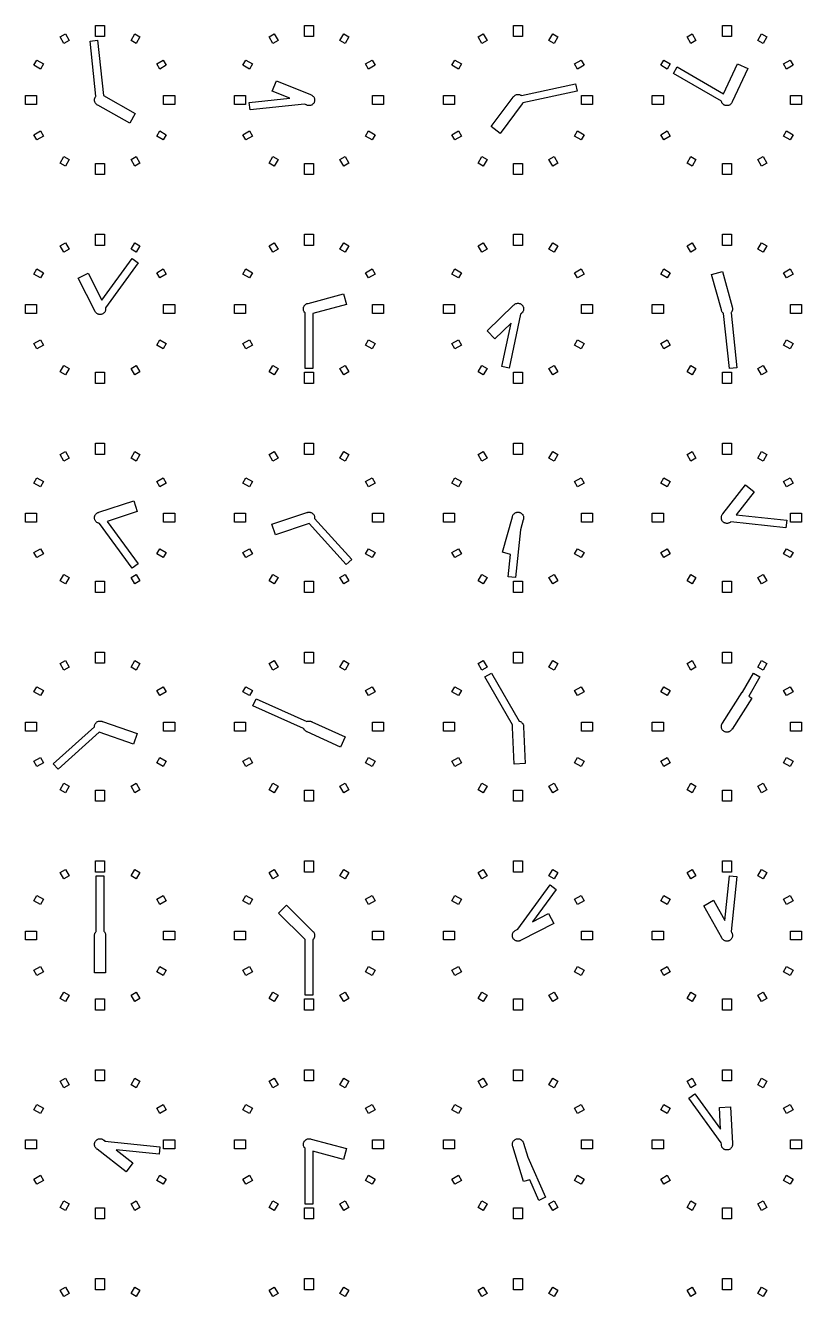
# Model space of a CAD drawing. Header units: millimetres. Extents: x -8 to 856, y -8 to 688.
# Drawn here: x 428 to 532, y 165.6 to 336 of the extents above; entities that cross this region are included whole.
import ezdxf

# ---------------------------------------------------------------- set-up
doc = ezdxf.new("R2010")
doc.units = ezdxf.units.MM

msp = doc.modelspace()

# ---------------------------------------------------------------- linework, layer by layer
for points in [[(438.6, 334.5), (437.4, 334.5), (437.4, 336), (438.6, 336), (438.6, 334.5)], [(466.6, 334.5), (465.4, 334.5), (465.4, 336), (466.6, 336), (466.6, 334.5)], [(494.6, 334.5), (493.4, 334.5), (493.4, 336), (494.6, 336), (494.6, 334.5)], [(522.6, 334.5), (521.4, 334.5), (521.4, 336), (522.6, 336), (522.6, 334.5)], [(433.85, 333.99), (433.15, 333.59), (432.65, 334.46), (433.35, 334.86), (433.85, 333.99)], [(437.64, 325.33), (437.58, 325.37), (437.52, 325.42), (437.47, 325.47), (437.42, 325.52), (437.37, 325.58), (437.33, 325.64), (437.3, 325.71), (437.28, 325.78), (437.26, 325.85), (437.25, 325.93), (437.25, 326), (437.25, 326.07), (437.26, 326.15), (437.28, 326.22), (437.3, 326.29), (437.33, 326.36), (437.37, 326.42), (437.42, 326.48), (437.44, 326.51), (436.67, 333.9), (437.66, 334.01), (438.44, 326.61), (438.44, 326.61), (442.72, 324.19), (441.98, 322.89), (437.7, 325.31), (437.64, 325.33)], [(442.85, 333.59), (442.15, 333.99), (442.65, 334.86), (443.35, 334.46), (442.85, 333.59)], [(461.85, 333.99), (461.15, 333.59), (460.65, 334.46), (461.35, 334.86), (461.85, 333.99)], [(470.85, 333.59), (470.15, 333.99), (470.65, 334.86), (471.35, 334.46), (470.85, 333.59)], [(489.85, 333.99), (489.15, 333.59), (488.65, 334.46), (489.35, 334.86), (489.85, 333.99)], [(498.85, 333.59), (498.15, 333.99), (498.65, 334.86), (499.35, 334.46), (498.85, 333.59)], [(517.85, 333.99), (517.15, 333.59), (516.65, 334.46), (517.35, 334.86), (517.85, 333.99)], [(526.85, 333.59), (526.15, 333.99), (526.65, 334.86), (527.35, 334.46), (526.85, 333.59)], [(430.41, 330.85), (430.01, 330.15), (429.14, 330.65), (429.54, 331.35), (430.41, 330.85)], [(445.99, 330.15), (445.59, 330.85), (446.46, 331.35), (446.86, 330.65), (445.99, 330.15)], [(458.41, 330.85), (458.01, 330.15), (457.14, 330.65), (457.54, 331.35), (458.41, 330.85)], [(473.99, 330.15), (473.59, 330.85), (474.46, 331.35), (474.86, 330.65), (473.99, 330.15)], [(486.41, 330.85), (486.01, 330.15), (485.14, 330.65), (485.54, 331.35), (486.41, 330.85)], [(501.99, 330.15), (501.59, 330.85), (502.46, 331.35), (502.86, 330.65), (501.99, 330.15)], [(514.41, 330.85), (514.01, 330.15), (513.14, 330.65), (513.54, 331.35), (514.41, 330.85)], [(522.7, 325.71), (522.67, 325.64), (522.63, 325.58), (522.58, 325.52), (522.53, 325.47), (522.48, 325.42), (522.42, 325.37), (522.36, 325.33), (522.29, 325.3), (522.22, 325.28), (522.15, 325.26), (522.07, 325.25), (522, 325.25), (521.93, 325.25), (521.85, 325.26), (521.78, 325.28), (521.71, 325.3), (521.64, 325.33), (521.58, 325.37), (521.52, 325.42), (521.47, 325.47), (521.42, 325.52), (521.37, 325.58), (521.33, 325.64), (521.3, 325.71), (521.28, 325.78), (521.26, 325.85), (514.82, 329.57), (515.32, 330.43), (521.56, 326.83), (523.43, 330.85), (524.79, 330.21), (522.71, 325.75), (522.7, 325.71)], [(529.99, 330.15), (529.59, 330.85), (530.46, 331.35), (530.86, 330.65), (529.99, 330.15)], [(463.42, 326.23), (461.08, 327.18), (461.65, 328.57), (466.21, 326.73), (466.22, 326.72), (466.29, 326.7), (466.36, 326.67), (466.42, 326.63), (466.48, 326.58), (466.53, 326.53), (466.58, 326.48), (466.63, 326.42), (466.67, 326.36), (466.7, 326.29), (466.72, 326.22), (466.74, 326.15), (466.75, 326.07), (466.75, 326), (466.75, 325.93), (466.74, 325.85), (466.72, 325.78), (466.7, 325.71), (466.67, 325.64), (466.63, 325.58), (466.58, 325.52), (466.53, 325.47), (466.48, 325.42), (466.42, 325.37), (466.36, 325.33), (466.29, 325.3), (466.22, 325.28), (466.15, 325.26), (466.07, 325.25), (466, 325.25), (465.93, 325.25), (465.85, 325.26), (465.78, 325.28), (465.71, 325.3), (465.64, 325.33), (465.64, 325.34), (465.4, 325.43), (458.1, 324.67), (457.99, 325.66), (463.42, 326.23)], [(493.35, 326.38), (493.37, 326.42), (493.42, 326.48), (493.47, 326.53), (493.52, 326.58), (493.58, 326.63), (493.64, 326.67), (493.71, 326.7), (493.78, 326.72), (493.85, 326.74), (493.93, 326.75), (494, 326.75), (494.07, 326.75), (494.15, 326.74), (494.22, 326.72), (494.29, 326.7), (494.36, 326.67), (494.42, 326.63), (494.45, 326.61), (501.72, 328.15), (501.93, 327.17), (494.66, 325.63), (494.63, 325.58), (494.58, 325.52), (494.56, 325.49), (491.63, 321.53), (490.42, 322.43), (493.35, 326.38)], [(429.5, 326.6), (429.5, 325.4), (428, 325.4), (428, 326.6), (429.5, 326.6)], [(446.5, 325.4), (446.5, 326.6), (448, 326.6), (448, 325.4), (446.5, 325.4)], [(457.5, 326.6), (457.5, 325.4), (456, 325.4), (456, 326.6), (457.5, 326.6)], [(474.5, 325.4), (474.5, 326.6), (476, 326.6), (476, 325.4), (474.5, 325.4)], [(485.5, 326.6), (485.5, 325.4), (484, 325.4), (484, 326.6), (485.5, 326.6)], [(502.5, 325.4), (502.5, 326.6), (504, 326.6), (504, 325.4), (502.5, 325.4)], [(513.5, 326.6), (513.5, 325.4), (512, 325.4), (512, 326.6), (513.5, 326.6)], [(530.5, 325.4), (530.5, 326.6), (532, 326.6), (532, 325.4), (530.5, 325.4)], [(430.01, 321.85), (430.41, 321.15), (429.54, 320.65), (429.14, 321.35), (430.01, 321.85)], [(445.59, 321.15), (445.99, 321.85), (446.86, 321.35), (446.46, 320.65), (445.59, 321.15)], [(458.01, 321.85), (458.41, 321.15), (457.54, 320.65), (457.14, 321.35), (458.01, 321.85)], [(473.59, 321.15), (473.99, 321.85), (474.86, 321.35), (474.46, 320.65), (473.59, 321.15)], [(486.01, 321.85), (486.41, 321.15), (485.54, 320.65), (485.14, 321.35), (486.01, 321.85)], [(501.59, 321.15), (501.99, 321.85), (502.86, 321.35), (502.46, 320.65), (501.59, 321.15)], [(514.01, 321.85), (514.41, 321.15), (513.54, 320.65), (513.14, 321.35), (514.01, 321.85)], [(529.59, 321.15), (529.99, 321.85), (530.86, 321.35), (530.46, 320.65), (529.59, 321.15)], [(432.65, 317.54), (433.15, 318.41), (433.85, 318.01), (433.35, 317.14), (432.65, 317.54)], [(437.4, 317.5), (438.6, 317.5), (438.6, 316), (437.4, 316), (437.4, 317.5)], [(442.15, 318.01), (442.85, 318.41), (443.35, 317.54), (442.65, 317.14), (442.15, 318.01)], [(460.65, 317.54), (461.15, 318.41), (461.85, 318.01), (461.35, 317.14), (460.65, 317.54)], [(465.4, 317.5), (466.6, 317.5), (466.6, 316), (465.4, 316), (465.4, 317.5)], [(470.15, 318.01), (470.85, 318.41), (471.35, 317.54), (470.65, 317.14), (470.15, 318.01)], [(488.65, 317.54), (489.15, 318.41), (489.85, 318.01), (489.35, 317.14), (488.65, 317.54)], [(493.4, 317.5), (494.6, 317.5), (494.6, 316), (493.4, 316), (493.4, 317.5)], [(498.15, 318.01), (498.85, 318.41), (499.35, 317.54), (498.65, 317.14), (498.15, 318.01)], [(516.65, 317.54), (517.15, 318.41), (517.85, 318.01), (517.35, 317.14), (516.65, 317.54)], [(521.4, 317.5), (522.6, 317.5), (522.6, 316), (521.4, 316), (521.4, 317.5)], [(526.15, 318.01), (526.85, 318.41), (527.35, 317.54), (526.65, 317.14), (526.15, 318.01)], [(433.85, 305.99), (433.15, 305.59), (432.65, 306.46), (433.35, 306.86), (433.85, 305.99)], [(438.6, 306.5), (437.4, 306.5), (437.4, 308), (438.6, 308), (438.6, 306.5)], [(442.85, 305.59), (442.15, 305.99), (442.65, 306.86), (443.35, 306.46), (442.85, 305.59)], [(461.85, 305.99), (461.15, 305.59), (460.65, 306.46), (461.35, 306.86), (461.85, 305.99)], [(466.6, 306.5), (465.4, 306.5), (465.4, 308), (466.6, 308), (466.6, 306.5)], [(470.85, 305.59), (470.15, 305.99), (470.65, 306.86), (471.35, 306.46), (470.85, 305.59)], [(489.85, 305.99), (489.15, 305.59), (488.65, 306.46), (489.35, 306.86), (489.85, 305.99)], [(494.6, 306.5), (493.4, 306.5), (493.4, 308), (494.6, 308), (494.6, 306.5)], [(498.85, 305.59), (498.15, 305.99), (498.65, 306.86), (499.35, 306.46), (498.85, 305.59)], [(517.85, 305.99), (517.15, 305.59), (516.65, 306.46), (517.35, 306.86), (517.85, 305.99)], [(522.6, 306.5), (521.4, 306.5), (521.4, 308), (522.6, 308), (522.6, 306.5)], [(526.85, 305.59), (526.15, 305.99), (526.65, 306.86), (527.35, 306.46), (526.85, 305.59)], [(430.41, 302.85), (430.01, 302.15), (429.14, 302.65), (429.54, 303.35), (430.41, 302.85)], [(438.7, 297.71), (438.67, 297.64), (438.63, 297.58), (438.58, 297.52), (438.53, 297.47), (438.48, 297.42), (438.42, 297.37), (438.36, 297.33), (438.29, 297.3), (438.22, 297.28), (438.15, 297.26), (438.07, 297.25), (438, 297.25), (437.93, 297.25), (437.85, 297.26), (437.78, 297.28), (437.71, 297.3), (437.64, 297.33), (437.58, 297.37), (437.52, 297.42), (437.47, 297.47), (437.42, 297.52), (437.37, 297.58), (437.33, 297.64), (437.3, 297.71), (437.3, 297.73), (435.06, 302.11), (436.4, 302.8), (438.24, 299.18), (442.3, 304.77), (443.11, 304.18), (438.74, 298.16), (438.74, 298.15), (438.75, 298.07), (438.75, 298), (438.75, 297.93), (438.74, 297.85), (438.72, 297.78), (438.7, 297.71)], [(445.99, 302.15), (445.59, 302.85), (446.46, 303.35), (446.86, 302.65), (445.99, 302.15)], [(458.41, 302.85), (458.01, 302.15), (457.14, 302.65), (457.54, 303.35), (458.41, 302.85)], [(473.99, 302.15), (473.59, 302.85), (474.46, 303.35), (474.86, 302.65), (473.99, 302.15)], [(486.41, 302.85), (486.01, 302.15), (485.14, 302.65), (485.54, 303.35), (486.41, 302.85)], [(501.99, 302.15), (501.59, 302.85), (502.46, 303.35), (502.86, 302.65), (501.99, 302.15)], [(514.41, 302.85), (514.01, 302.15), (513.14, 302.65), (513.54, 303.35), (514.41, 302.85)], [(529.99, 302.15), (529.59, 302.85), (530.46, 303.35), (530.86, 302.65), (529.99, 302.15)], [(522.7, 297.71), (522.67, 297.64), (522.63, 297.58), (522.58, 297.52), (522.56, 297.49), (523.33, 290.1), (522.34, 289.99), (521.56, 297.39), (521.52, 297.42), (521.47, 297.47), (521.42, 297.52), (521.37, 297.58), (521.33, 297.64), (521.3, 297.71), (521.28, 297.78), (521.26, 297.85), (521.26, 297.88), (519.94, 302.62), (521.39, 303.02), (522.7, 298.28), (522.72, 298.22), (522.74, 298.15), (522.75, 298.07), (522.75, 298), (522.75, 297.93), (522.74, 297.85), (522.72, 297.78), (522.7, 297.71)], [(465.5, 297.44), (465.47, 297.47), (465.42, 297.52), (465.37, 297.58), (465.33, 297.64), (465.3, 297.71), (465.28, 297.78), (465.26, 297.85), (465.25, 297.93), (465.25, 298), (465.25, 298.07), (465.26, 298.15), (465.28, 298.22), (465.3, 298.29), (465.33, 298.36), (465.37, 298.42), (465.42, 298.48), (465.47, 298.53), (465.52, 298.58), (465.58, 298.63), (465.64, 298.67), (465.71, 298.7), (465.78, 298.72), (465.85, 298.74), (465.88, 298.74), (470.64, 300.02), (471.02, 298.57), (466.5, 297.36), (466.5, 290), (465.5, 290), (465.5, 297.44)], [(429.5, 298.6), (429.5, 297.4), (428, 297.4), (428, 298.6), (429.5, 298.6)], [(446.5, 297.4), (446.5, 298.6), (448, 298.6), (448, 297.4), (446.5, 297.4)], [(457.5, 298.6), (457.5, 297.4), (456, 297.4), (456, 298.6), (457.5, 298.6)], [(474.5, 297.4), (474.5, 298.6), (476, 298.6), (476, 297.4), (474.5, 297.4)], [(485.5, 298.6), (485.5, 297.4), (484, 297.4), (484, 298.6), (485.5, 298.6)], [(493.08, 296.07), (490.92, 293.99), (489.88, 295.07), (493.42, 298.48), (493.47, 298.53), (493.52, 298.58), (493.58, 298.63), (493.64, 298.67), (493.71, 298.7), (493.78, 298.72), (493.85, 298.74), (493.93, 298.75), (494, 298.75), (494.07, 298.75), (494.15, 298.74), (494.22, 298.72), (494.29, 298.7), (494.36, 298.67), (494.42, 298.63), (494.48, 298.58), (494.53, 298.53), (494.58, 298.48), (494.63, 298.42), (494.67, 298.36), (494.7, 298.29), (494.72, 298.22), (494.74, 298.15), (494.75, 298.07), (494.75, 298), (494.75, 297.93), (494.74, 297.85), (494.72, 297.78), (494.7, 297.71), (494.67, 297.64), (494.63, 297.58), (494.58, 297.52), (494.53, 297.47), (494.48, 297.42), (494.46, 297.4), (494.36, 297.31), (492.83, 290.07), (491.85, 290.28), (493.08, 296.07)], [(502.5, 297.4), (502.5, 298.6), (504, 298.6), (504, 297.4), (502.5, 297.4)], [(513.5, 298.6), (513.5, 297.4), (512, 297.4), (512, 298.6), (513.5, 298.6)], [(530.5, 297.4), (530.5, 298.6), (532, 298.6), (532, 297.4), (530.5, 297.4)], [(430.01, 293.85), (430.41, 293.15), (429.54, 292.65), (429.14, 293.35), (430.01, 293.85)], [(445.59, 293.15), (445.99, 293.85), (446.86, 293.35), (446.46, 292.65), (445.59, 293.15)], [(458.01, 293.85), (458.41, 293.15), (457.54, 292.65), (457.14, 293.35), (458.01, 293.85)], [(473.59, 293.15), (473.99, 293.85), (474.86, 293.35), (474.46, 292.65), (473.59, 293.15)], [(486.01, 293.85), (486.41, 293.15), (485.54, 292.65), (485.14, 293.35), (486.01, 293.85)], [(501.59, 293.15), (501.99, 293.85), (502.86, 293.35), (502.46, 292.65), (501.59, 293.15)], [(514.01, 293.85), (514.41, 293.15), (513.54, 292.65), (513.14, 293.35), (514.01, 293.85)], [(529.59, 293.15), (529.99, 293.85), (530.86, 293.35), (530.46, 292.65), (529.59, 293.15)], [(432.65, 289.54), (433.15, 290.41), (433.85, 290.01), (433.35, 289.14), (432.65, 289.54)], [(442.15, 290.01), (442.85, 290.41), (443.35, 289.54), (442.65, 289.14), (442.15, 290.01)], [(460.65, 289.54), (461.15, 290.41), (461.85, 290.01), (461.35, 289.14), (460.65, 289.54)], [(470.15, 290.01), (470.85, 290.41), (471.35, 289.54), (470.65, 289.14), (470.15, 290.01)], [(488.65, 289.54), (489.15, 290.41), (489.85, 290.01), (489.35, 289.14), (488.65, 289.54)], [(498.15, 290.01), (498.85, 290.41), (499.35, 289.54), (498.65, 289.14), (498.15, 290.01)], [(516.65, 289.54), (517.15, 290.41), (517.85, 290.01), (517.35, 289.14), (516.65, 289.54)], [(526.15, 290.01), (526.85, 290.41), (527.35, 289.54), (526.65, 289.14), (526.15, 290.01)], [(437.4, 289.5), (438.6, 289.5), (438.6, 288), (437.4, 288), (437.4, 289.5)], [(465.4, 289.5), (466.6, 289.5), (466.6, 288), (465.4, 288), (465.4, 289.5)], [(493.4, 289.5), (494.6, 289.5), (494.6, 288), (493.4, 288), (493.4, 289.5)], [(521.4, 289.5), (522.6, 289.5), (522.6, 288), (521.4, 288), (521.4, 289.5)], [(438.6, 278.5), (437.4, 278.5), (437.4, 280), (438.6, 280), (438.6, 278.5)], [(466.6, 278.5), (465.4, 278.5), (465.4, 280), (466.6, 280), (466.6, 278.5)], [(494.6, 278.5), (493.4, 278.5), (493.4, 280), (494.6, 280), (494.6, 278.5)], [(522.6, 278.5), (521.4, 278.5), (521.4, 280), (522.6, 280), (522.6, 278.5)], [(433.85, 277.99), (433.15, 277.59), (432.65, 278.46), (433.35, 278.86), (433.85, 277.99)], [(442.85, 277.59), (442.15, 277.99), (442.65, 278.86), (443.35, 278.46), (442.85, 277.59)], [(461.85, 277.99), (461.15, 277.59), (460.65, 278.46), (461.35, 278.86), (461.85, 277.99)], [(470.85, 277.59), (470.15, 277.99), (470.65, 278.86), (471.35, 278.46), (470.85, 277.59)], [(489.85, 277.99), (489.15, 277.59), (488.65, 278.46), (489.35, 278.86), (489.85, 277.99)], [(498.85, 277.59), (498.15, 277.99), (498.65, 278.86), (499.35, 278.46), (498.85, 277.59)], [(517.85, 277.99), (517.15, 277.59), (516.65, 278.46), (517.35, 278.86), (517.85, 277.99)], [(526.85, 277.59), (526.15, 277.99), (526.65, 278.86), (527.35, 278.46), (526.85, 277.59)], [(430.41, 274.85), (430.01, 274.15), (429.14, 274.65), (429.54, 275.35), (430.41, 274.85)], [(445.99, 274.15), (445.59, 274.85), (446.46, 275.35), (446.86, 274.65), (445.99, 274.15)], [(458.41, 274.85), (458.01, 274.15), (457.14, 274.65), (457.54, 275.35), (458.41, 274.85)], [(473.99, 274.15), (473.59, 274.85), (474.46, 275.35), (474.86, 274.65), (473.99, 274.15)], [(486.41, 274.85), (486.01, 274.15), (485.14, 274.65), (485.54, 275.35), (486.41, 274.85)], [(501.99, 274.15), (501.59, 274.85), (502.46, 275.35), (502.86, 274.65), (501.99, 274.15)], [(514.41, 274.85), (514.01, 274.15), (513.14, 274.65), (513.54, 275.35), (514.41, 274.85)], [(522.48, 269.42), (522.42, 269.37), (522.36, 269.33), (522.29, 269.3), (522.22, 269.28), (522.15, 269.26), (522.07, 269.25), (522, 269.25), (521.93, 269.25), (521.85, 269.26), (521.78, 269.28), (521.71, 269.3), (521.64, 269.33), (521.58, 269.37), (521.52, 269.42), (521.47, 269.47), (521.42, 269.52), (521.37, 269.58), (521.33, 269.64), (521.3, 269.71), (521.28, 269.78), (521.26, 269.85), (521.25, 269.93), (521.25, 270), (521.25, 270.07), (521.26, 270.15), (521.28, 270.22), (521.3, 270.29), (521.33, 270.36), (521.37, 270.42), (521.42, 270.48), (521.46, 270.53), (524.49, 274.4), (525.67, 273.48), (523.24, 270.37), (530.01, 269.66), (529.9, 268.67), (522.51, 269.44), (522.48, 269.42)], [(529.99, 274.15), (529.59, 274.85), (530.46, 275.35), (530.86, 274.65), (529.99, 274.15)], [(437.93, 269.25), (437.85, 269.26), (437.78, 269.28), (437.71, 269.3), (437.64, 269.33), (437.58, 269.37), (437.52, 269.42), (437.47, 269.47), (437.42, 269.52), (437.37, 269.58), (437.33, 269.64), (437.3, 269.71), (437.28, 269.78), (437.26, 269.85), (437.25, 269.93), (437.25, 270), (437.25, 270.07), (437.26, 270.15), (437.28, 270.22), (437.3, 270.29), (437.33, 270.36), (437.37, 270.42), (437.42, 270.48), (437.47, 270.53), (437.52, 270.58), (437.58, 270.63), (437.64, 270.67), (437.71, 270.7), (437.78, 270.72), (437.85, 270.74), (442.52, 272.26), (442.99, 270.83), (438.96, 269.52), (443.11, 263.82), (442.3, 263.23), (437.93, 269.25), (437.93, 269.25)], [(429.5, 270.6), (429.5, 269.4), (428, 269.4), (428, 270.6), (429.5, 270.6)], [(446.5, 269.4), (446.5, 270.6), (448, 270.6), (448, 269.4), (446.5, 269.4)], [(457.5, 270.6), (457.5, 269.4), (456, 269.4), (456, 270.6), (457.5, 270.6)], [(465.69, 270.69), (465.71, 270.7), (465.78, 270.72), (465.85, 270.74), (465.93, 270.75), (466, 270.75), (466.07, 270.75), (466.15, 270.74), (466.22, 270.72), (466.29, 270.7), (466.36, 270.67), (466.42, 270.63), (466.48, 270.58), (466.53, 270.53), (466.58, 270.48), (466.63, 270.42), (466.67, 270.36), (466.7, 270.29), (466.72, 270.22), (466.74, 270.15), (466.75, 270.07), (466.75, 270), (466.75, 269.93), (466.75, 269.91), (471.72, 264.39), (470.98, 263.72), (466.03, 269.22), (461.5, 267.7), (461.02, 269.12), (465.69, 270.69)], [(474.5, 269.4), (474.5, 270.6), (476, 270.6), (476, 269.4), (474.5, 269.4)], [(485.5, 270.6), (485.5, 269.4), (484, 269.4), (484, 270.6), (485.5, 270.6)], [(492.98, 265.09), (491.94, 265.38), (493.26, 270.12), (493.26, 270.15), (493.28, 270.22), (493.3, 270.29), (493.33, 270.36), (493.37, 270.42), (493.42, 270.48), (493.47, 270.53), (493.52, 270.58), (493.58, 270.63), (493.64, 270.67), (493.71, 270.7), (493.78, 270.72), (493.85, 270.74), (493.93, 270.75), (494, 270.75), (494.07, 270.75), (494.15, 270.74), (494.22, 270.72), (494.29, 270.7), (494.36, 270.67), (494.42, 270.63), (494.48, 270.58), (494.53, 270.53), (494.58, 270.48), (494.63, 270.42), (494.67, 270.36), (494.7, 270.29), (494.72, 270.22), (494.74, 270.15), (494.75, 270.07), (494.75, 270), (494.75, 269.93), (494.74, 269.85), (494.72, 269.78), (494.7, 269.72), (494.33, 268.4), (493.66, 261.99), (492.67, 262.1), (492.98, 265.09)], [(502.5, 269.4), (502.5, 270.6), (504, 270.6), (504, 269.4), (502.5, 269.4)], [(513.5, 270.6), (513.5, 269.4), (512, 269.4), (512, 270.6), (513.5, 270.6)], [(530.5, 269.4), (530.5, 270.6), (532, 270.6), (532, 269.4), (530.5, 269.4)], [(430.01, 265.85), (430.41, 265.15), (429.54, 264.65), (429.14, 265.35), (430.01, 265.85)], [(445.59, 265.15), (445.99, 265.85), (446.86, 265.35), (446.46, 264.65), (445.59, 265.15)], [(458.01, 265.85), (458.41, 265.15), (457.54, 264.65), (457.14, 265.35), (458.01, 265.85)], [(473.59, 265.15), (473.99, 265.85), (474.86, 265.35), (474.46, 264.65), (473.59, 265.15)], [(486.01, 265.85), (486.41, 265.15), (485.54, 264.65), (485.14, 265.35), (486.01, 265.85)], [(501.59, 265.15), (501.99, 265.85), (502.86, 265.35), (502.46, 264.65), (501.59, 265.15)], [(514.01, 265.85), (514.41, 265.15), (513.54, 264.65), (513.14, 265.35), (514.01, 265.85)], [(529.59, 265.15), (529.99, 265.85), (530.86, 265.35), (530.46, 264.65), (529.59, 265.15)], [(433.15, 262.41), (433.85, 262.01), (433.35, 261.14), (432.65, 261.54), (433.15, 262.41)], [(437.4, 260), (437.4, 261.5), (438.6, 261.5), (438.6, 260), (437.4, 260)], [(442.15, 262.01), (442.85, 262.41), (443.35, 261.54), (442.65, 261.14), (442.15, 262.01)], [(460.65, 261.54), (461.15, 262.41), (461.85, 262.01), (461.35, 261.14), (460.65, 261.54)], [(465.4, 261.5), (466.6, 261.5), (466.6, 260), (465.4, 260), (465.4, 261.5)], [(470.15, 262.01), (470.85, 262.41), (471.35, 261.54), (470.65, 261.14), (470.15, 262.01)], [(488.65, 261.54), (489.15, 262.41), (489.85, 262.01), (489.35, 261.14), (488.65, 261.54)], [(493.4, 261.5), (494.6, 261.5), (494.6, 260), (493.4, 260), (493.4, 261.5)], [(498.15, 262.01), (498.85, 262.41), (499.35, 261.54), (498.65, 261.14), (498.15, 262.01)], [(517.15, 262.41), (517.85, 262.01), (517.35, 261.14), (516.65, 261.54), (517.15, 262.41)], [(521.4, 260), (521.4, 261.5), (522.6, 261.5), (522.6, 260), (521.4, 260)], [(526.15, 262.01), (526.85, 262.41), (527.35, 261.54), (526.65, 261.14), (526.15, 262.01)], [(433.85, 249.99), (433.15, 249.59), (432.65, 250.46), (433.35, 250.86), (433.85, 249.99)], [(438.6, 250.5), (437.4, 250.5), (437.4, 252), (438.6, 252), (438.6, 250.5)], [(442.85, 249.59), (442.15, 249.99), (442.65, 250.86), (443.35, 250.46), (442.85, 249.59)], [(461.85, 249.99), (461.15, 249.59), (460.65, 250.46), (461.35, 250.86), (461.85, 249.99)], [(466.6, 250.5), (465.4, 250.5), (465.4, 252), (466.6, 252), (466.6, 250.5)], [(470.85, 249.59), (470.15, 249.99), (470.65, 250.86), (471.35, 250.46), (470.85, 249.59)], [(489.85, 249.99), (489.15, 249.59), (488.65, 250.46), (489.35, 250.86), (489.85, 249.99)], [(494.6, 250.5), (493.4, 250.5), (493.4, 252), (494.6, 252), (494.6, 250.5)], [(498.85, 249.59), (498.15, 249.99), (498.65, 250.86), (499.35, 250.46), (498.85, 249.59)], [(517.85, 249.99), (517.15, 249.59), (516.65, 250.46), (517.35, 250.86), (517.85, 249.99)], [(522.6, 250.5), (521.4, 250.5), (521.4, 252), (522.6, 252), (522.6, 250.5)], [(526.85, 249.59), (526.15, 249.99), (526.65, 250.86), (527.35, 250.46), (526.85, 249.59)], [(493.25, 241.93), (493.25, 242), (493.25, 242.07), (493.26, 242.15), (493.28, 242.22), (493.28, 242.24), (489.57, 248.68), (490.43, 249.18), (494.15, 242.74), (494.22, 242.72), (494.29, 242.7), (494.36, 242.67), (494.42, 242.63), (494.48, 242.58), (494.53, 242.53), (494.58, 242.48), (494.63, 242.42), (494.67, 242.36), (494.7, 242.29), (494.72, 242.22), (494.74, 242.15), (494.75, 242.07), (494.75, 242), (494.75, 241.95), (494.97, 237.04), (493.47, 236.97), (493.25, 241.89), (493.25, 241.93)], [(522.67, 241.64), (522.63, 241.58), (522.58, 241.52), (522.53, 241.47), (522.48, 241.42), (522.42, 241.37), (522.36, 241.33), (522.29, 241.3), (522.22, 241.28), (522.15, 241.26), (522.07, 241.25), (522, 241.25), (521.93, 241.25), (521.85, 241.26), (521.78, 241.28), (521.71, 241.3), (521.64, 241.33), (521.58, 241.37), (521.52, 241.42), (521.47, 241.47), (521.42, 241.52), (521.37, 241.58), (521.33, 241.64), (521.3, 241.71), (521.28, 241.78), (521.26, 241.85), (521.25, 241.93), (521.25, 242), (521.25, 242.07), (521.26, 242.15), (521.28, 242.22), (521.3, 242.29), (521.33, 242.36), (521.37, 242.42), (521.41, 242.47), (524.05, 246.62), (524.08, 246.6), (525.57, 249.18), (526.43, 248.68), (524.92, 246.07), (525.32, 245.81), (522.68, 241.66), (522.67, 241.64)], [(430.41, 246.85), (430.01, 246.15), (429.14, 246.65), (429.54, 247.35), (430.41, 246.85)], [(445.99, 246.15), (445.59, 246.85), (446.46, 247.35), (446.86, 246.65), (445.99, 246.15)], [(458.41, 246.85), (458.01, 246.15), (457.14, 246.65), (457.54, 247.35), (458.41, 246.85)], [(473.99, 246.15), (473.59, 246.85), (474.46, 247.35), (474.86, 246.65), (473.99, 246.15)], [(486.41, 246.85), (486.01, 246.15), (485.14, 246.65), (485.54, 247.35), (486.41, 246.85)], [(501.99, 246.15), (501.59, 246.85), (502.46, 247.35), (502.86, 246.65), (501.99, 246.15)], [(514.41, 246.85), (514.01, 246.15), (513.14, 246.65), (513.54, 247.35), (514.41, 246.85)], [(529.99, 246.15), (529.59, 246.85), (530.46, 247.35), (530.86, 246.65), (529.99, 246.15)], [(465.71, 241.3), (465.64, 241.33), (465.58, 241.37), (465.52, 241.42), (465.47, 241.47), (465.42, 241.52), (465.37, 241.58), (465.33, 241.64), (465.3, 241.71), (465.28, 241.77), (458.49, 244.8), (458.9, 245.71), (465.69, 242.69), (465.71, 242.7), (465.78, 242.72), (465.85, 242.74), (465.93, 242.75), (466, 242.75), (466.07, 242.75), (466.15, 242.74), (466.22, 242.72), (466.29, 242.7), (466.36, 242.67), (466.38, 242.65), (470.86, 240.61), (470.24, 239.24), (465.76, 241.28), (465.71, 241.3)], [(429.5, 242.6), (429.5, 241.4), (428, 241.4), (428, 242.6), (429.5, 242.6)], [(437.25, 241.99), (437.25, 242), (437.25, 242.07), (437.26, 242.15), (437.28, 242.22), (437.3, 242.29), (437.33, 242.36), (437.37, 242.42), (437.42, 242.48), (437.47, 242.53), (437.52, 242.58), (437.58, 242.63), (437.64, 242.67), (437.71, 242.7), (437.78, 242.72), (437.85, 242.74), (437.93, 242.75), (438, 242.75), (438.07, 242.75), (438.15, 242.74), (438.22, 242.72), (438.29, 242.7), (438.32, 242.68), (442.97, 241.08), (442.48, 239.66), (437.9, 241.24), (432.39, 236.28), (431.72, 237.02), (437.25, 241.99)], [(446.5, 241.4), (446.5, 242.6), (448, 242.6), (448, 241.4), (446.5, 241.4)], [(457.5, 242.6), (457.5, 241.4), (456, 241.4), (456, 242.6), (457.5, 242.6)], [(474.5, 241.4), (474.5, 242.6), (476, 242.6), (476, 241.4), (474.5, 241.4)], [(485.5, 242.6), (485.5, 241.4), (484, 241.4), (484, 242.6), (485.5, 242.6)], [(502.5, 241.4), (502.5, 242.6), (504, 242.6), (504, 241.4), (502.5, 241.4)], [(513.5, 242.6), (513.5, 241.4), (512, 241.4), (512, 242.6), (513.5, 242.6)], [(530.5, 241.4), (530.5, 242.6), (532, 242.6), (532, 241.4), (530.5, 241.4)], [(430.01, 237.85), (430.41, 237.15), (429.54, 236.65), (429.14, 237.35), (430.01, 237.85)], [(445.59, 237.15), (445.99, 237.85), (446.86, 237.35), (446.46, 236.65), (445.59, 237.15)], [(458.01, 237.85), (458.41, 237.15), (457.54, 236.65), (457.14, 237.35), (458.01, 237.85)], [(473.59, 237.15), (473.99, 237.85), (474.86, 237.35), (474.46, 236.65), (473.59, 237.15)], [(486.01, 237.85), (486.41, 237.15), (485.54, 236.65), (485.14, 237.35), (486.01, 237.85)], [(501.59, 237.15), (501.99, 237.85), (502.86, 237.35), (502.46, 236.65), (501.59, 237.15)], [(514.01, 237.85), (514.41, 237.15), (513.54, 236.65), (513.14, 237.35), (514.01, 237.85)], [(529.59, 237.15), (529.99, 237.85), (530.86, 237.35), (530.46, 236.65), (529.59, 237.15)], [(432.65, 233.54), (433.15, 234.41), (433.85, 234.01), (433.35, 233.14), (432.65, 233.54)], [(437.4, 233.5), (438.6, 233.5), (438.6, 232), (437.4, 232), (437.4, 233.5)], [(442.15, 234.01), (442.85, 234.41), (443.35, 233.54), (442.65, 233.14), (442.15, 234.01)], [(460.65, 233.54), (461.15, 234.41), (461.85, 234.01), (461.35, 233.14), (460.65, 233.54)], [(465.4, 233.5), (466.6, 233.5), (466.6, 232), (465.4, 232), (465.4, 233.5)], [(470.15, 234.01), (470.85, 234.41), (471.35, 233.54), (470.65, 233.14), (470.15, 234.01)], [(488.65, 233.54), (489.15, 234.41), (489.85, 234.01), (489.35, 233.14), (488.65, 233.54)], [(493.4, 233.5), (494.6, 233.5), (494.6, 232), (493.4, 232), (493.4, 233.5)], [(498.15, 234.01), (498.85, 234.41), (499.35, 233.54), (498.65, 233.14), (498.15, 234.01)], [(517.15, 234.41), (517.85, 234.01), (517.35, 233.14), (516.65, 233.54), (517.15, 234.41)], [(521.4, 232), (521.4, 233.5), (522.6, 233.5), (522.6, 232), (521.4, 232)], [(526.15, 234.01), (526.85, 234.41), (527.35, 233.54), (526.65, 233.14), (526.15, 234.01)], [(438.6, 222.5), (437.4, 222.5), (437.4, 224), (438.6, 224), (438.6, 222.5)], [(466.6, 222.5), (465.4, 222.5), (465.4, 224), (466.6, 224), (466.6, 222.5)], [(494.6, 222.5), (493.4, 222.5), (493.4, 224), (494.6, 224), (494.6, 222.5)], [(522.6, 222.5), (521.4, 222.5), (521.4, 224), (522.6, 224), (522.6, 222.5)], [(433.85, 221.99), (433.15, 221.59), (432.65, 222.46), (433.35, 222.86), (433.85, 221.99)], [(437.25, 213.92), (437.25, 213.93), (437.25, 214), (437.25, 214.07), (437.26, 214.15), (437.28, 214.22), (437.3, 214.29), (437.33, 214.36), (437.37, 214.42), (437.42, 214.48), (437.47, 214.53), (437.5, 214.56), (437.5, 222), (438.5, 222), (438.5, 214.56), (438.53, 214.53), (438.58, 214.48), (438.63, 214.42), (438.67, 214.36), (438.7, 214.29), (438.72, 214.22), (438.74, 214.15), (438.75, 214.07), (438.75, 214), (438.75, 213.93), (438.75, 213.92), (438.75, 209), (437.25, 209), (437.25, 213.92)], [(442.85, 221.59), (442.15, 221.99), (442.65, 222.86), (443.35, 222.46), (442.85, 221.59)], [(461.85, 221.99), (461.15, 221.59), (460.65, 222.46), (461.35, 222.86), (461.85, 221.99)], [(470.85, 221.59), (470.15, 221.99), (470.65, 222.86), (471.35, 222.46), (470.85, 221.59)], [(489.85, 221.99), (489.15, 221.59), (488.65, 222.46), (489.35, 222.86), (489.85, 221.99)], [(498.85, 221.59), (498.15, 221.99), (498.65, 222.86), (499.35, 222.46), (498.85, 221.59)], [(517.85, 221.99), (517.15, 221.59), (516.65, 222.46), (517.35, 222.86), (517.85, 221.99)], [(522.7, 213.71), (522.67, 213.64), (522.63, 213.58), (522.58, 213.52), (522.53, 213.47), (522.48, 213.42), (522.42, 213.37), (522.36, 213.33), (522.29, 213.3), (522.22, 213.28), (522.15, 213.26), (522.07, 213.25), (522, 213.25), (521.93, 213.25), (521.85, 213.26), (521.78, 213.28), (521.71, 213.3), (521.64, 213.33), (521.58, 213.37), (521.52, 213.42), (521.47, 213.47), (521.42, 213.52), (521.37, 213.58), (521.33, 213.64), (521.31, 213.7), (518.89, 217.98), (520.19, 218.72), (521.71, 216.03), (522.34, 222.01), (523.33, 221.9), (522.56, 214.54), (522.61, 214.44), (522.63, 214.42), (522.67, 214.36), (522.7, 214.29), (522.72, 214.22), (522.74, 214.15), (522.75, 214.07), (522.75, 214), (522.75, 213.93), (522.74, 213.85), (522.72, 213.78), (522.7, 213.71)], [(526.85, 221.59), (526.15, 221.99), (526.65, 222.86), (527.35, 222.46), (526.85, 221.59)], [(494.36, 213.33), (494.29, 213.3), (494.22, 213.28), (494.15, 213.26), (494.07, 213.25), (494, 213.25), (493.93, 213.25), (493.85, 213.26), (493.78, 213.28), (493.71, 213.3), (493.64, 213.33), (493.58, 213.37), (493.52, 213.42), (493.47, 213.47), (493.42, 213.52), (493.37, 213.58), (493.33, 213.64), (493.3, 213.71), (493.28, 213.78), (493.26, 213.85), (493.25, 213.93), (493.25, 214), (493.25, 214.07), (493.26, 214.15), (493.28, 214.22), (493.3, 214.29), (493.33, 214.36), (493.37, 214.42), (493.42, 214.48), (493.47, 214.53), (493.52, 214.58), (493.58, 214.63), (493.64, 214.67), (493.71, 214.7), (493.73, 214.7), (493.99, 214.84), (498.3, 220.77), (499.11, 220.18), (495.95, 215.84), (498.11, 216.94), (498.8, 215.6), (494.42, 213.37), (494.36, 213.33)], [(430.41, 218.85), (430.01, 218.15), (429.14, 218.65), (429.54, 219.35), (430.41, 218.85)], [(445.99, 218.15), (445.59, 218.85), (446.46, 219.35), (446.86, 218.65), (445.99, 218.15)], [(458.41, 218.85), (458.01, 218.15), (457.14, 218.65), (457.54, 219.35), (458.41, 218.85)], [(473.99, 218.15), (473.59, 218.85), (474.46, 219.35), (474.86, 218.65), (473.99, 218.15)], [(486.41, 218.85), (486.01, 218.15), (485.14, 218.65), (485.54, 219.35), (486.41, 218.85)], [(501.99, 218.15), (501.59, 218.85), (502.46, 219.35), (502.86, 218.65), (501.99, 218.15)], [(514.41, 218.85), (514.01, 218.15), (513.14, 218.65), (513.54, 219.35), (514.41, 218.85)], [(529.99, 218.15), (529.59, 218.85), (530.46, 219.35), (530.86, 218.65), (529.99, 218.15)], [(465.5, 213.44), (465.47, 213.47), (465.42, 213.52), (465.41, 213.53), (461.93, 217.01), (462.99, 218.07), (466.47, 214.59), (466.48, 214.58), (466.53, 214.53), (466.58, 214.48), (466.63, 214.42), (466.67, 214.36), (466.7, 214.29), (466.72, 214.22), (466.74, 214.15), (466.75, 214.07), (466.75, 214), (466.75, 213.93), (466.74, 213.85), (466.72, 213.78), (466.7, 213.71), (466.67, 213.64), (466.63, 213.58), (466.58, 213.52), (466.53, 213.47), (466.5, 213.44), (466.5, 206), (465.5, 206), (465.5, 213.44)], [(429.5, 214.6), (429.5, 213.4), (428, 213.4), (428, 214.6), (429.5, 214.6)], [(446.5, 213.4), (446.5, 214.6), (448, 214.6), (448, 213.4), (446.5, 213.4)], [(457.5, 214.6), (457.5, 213.4), (456, 213.4), (456, 214.6), (457.5, 214.6)], [(474.5, 213.4), (474.5, 214.6), (476, 214.6), (476, 213.4), (474.5, 213.4)], [(485.5, 214.6), (485.5, 213.4), (484, 213.4), (484, 214.6), (485.5, 214.6)], [(502.5, 213.4), (502.5, 214.6), (504, 214.6), (504, 213.4), (502.5, 213.4)], [(513.5, 214.6), (513.5, 213.4), (512, 213.4), (512, 214.6), (513.5, 214.6)], [(530.5, 213.4), (530.5, 214.6), (532, 214.6), (532, 213.4), (530.5, 213.4)], [(430.01, 209.85), (430.41, 209.15), (429.54, 208.65), (429.14, 209.35), (430.01, 209.85)], [(445.59, 209.15), (445.99, 209.85), (446.86, 209.35), (446.46, 208.65), (445.59, 209.15)], [(458.01, 209.85), (458.41, 209.15), (457.54, 208.65), (457.14, 209.35), (458.01, 209.85)], [(473.59, 209.15), (473.99, 209.85), (474.86, 209.35), (474.46, 208.65), (473.59, 209.15)], [(486.01, 209.85), (486.41, 209.15), (485.54, 208.65), (485.14, 209.35), (486.01, 209.85)], [(501.59, 209.15), (501.99, 209.85), (502.86, 209.35), (502.46, 208.65), (501.59, 209.15)], [(514.01, 209.85), (514.41, 209.15), (513.54, 208.65), (513.14, 209.35), (514.01, 209.85)], [(529.59, 209.15), (529.99, 209.85), (530.86, 209.35), (530.46, 208.65), (529.59, 209.15)], [(432.65, 205.54), (433.15, 206.41), (433.85, 206.01), (433.35, 205.14), (432.65, 205.54)], [(442.15, 206.01), (442.85, 206.41), (443.35, 205.54), (442.65, 205.14), (442.15, 206.01)], [(460.65, 205.54), (461.15, 206.41), (461.85, 206.01), (461.35, 205.14), (460.65, 205.54)], [(470.15, 206.01), (470.85, 206.41), (471.35, 205.54), (470.65, 205.14), (470.15, 206.01)], [(489.15, 206.41), (489.85, 206.01), (489.35, 205.14), (488.65, 205.54), (489.15, 206.41)], [(498.15, 206.01), (498.85, 206.41), (499.35, 205.54), (498.65, 205.14), (498.15, 206.01)], [(516.65, 205.54), (517.15, 206.41), (517.85, 206.01), (517.35, 205.14), (516.65, 205.54)], [(526.15, 206.01), (526.85, 206.41), (527.35, 205.54), (526.65, 205.14), (526.15, 206.01)], [(437.4, 205.5), (438.6, 205.5), (438.6, 204), (437.4, 204), (437.4, 205.5)], [(465.4, 205.5), (466.6, 205.5), (466.6, 204), (465.4, 204), (465.4, 205.5)], [(493.4, 204), (493.4, 205.5), (494.6, 205.5), (494.6, 204), (493.4, 204)], [(521.4, 205.5), (522.6, 205.5), (522.6, 204), (521.4, 204), (521.4, 205.5)], [(438.6, 194.5), (437.4, 194.5), (437.4, 196), (438.6, 196), (438.6, 194.5)], [(466.6, 194.5), (465.4, 194.5), (465.4, 196), (466.6, 196), (466.6, 194.5)], [(494.6, 194.5), (493.4, 194.5), (493.4, 196), (494.6, 196), (494.6, 194.5)], [(522.6, 194.5), (521.4, 194.5), (521.4, 196), (522.6, 196), (522.6, 194.5)], [(433.85, 193.99), (433.15, 193.59), (432.65, 194.46), (433.35, 194.86), (433.85, 193.99)], [(442.85, 193.59), (442.15, 193.99), (442.65, 194.86), (443.35, 194.46), (442.85, 193.59)], [(461.85, 193.99), (461.15, 193.59), (460.65, 194.46), (461.35, 194.86), (461.85, 193.99)], [(470.85, 193.59), (470.15, 193.99), (470.65, 194.86), (471.35, 194.46), (470.85, 193.59)], [(489.85, 193.99), (489.15, 193.59), (488.65, 194.46), (489.35, 194.86), (489.85, 193.99)], [(498.85, 193.59), (498.15, 193.99), (498.65, 194.86), (499.35, 194.46), (498.85, 193.59)], [(517.85, 193.99), (517.15, 193.59), (516.65, 194.46), (517.35, 194.86), (517.85, 193.99)], [(526.85, 193.59), (526.15, 193.99), (526.65, 194.86), (527.35, 194.46), (526.85, 193.59)], [(522.7, 185.71), (522.67, 185.64), (522.63, 185.58), (522.58, 185.52), (522.53, 185.47), (522.48, 185.42), (522.42, 185.37), (522.36, 185.33), (522.29, 185.3), (522.22, 185.28), (522.15, 185.26), (522.07, 185.25), (522, 185.25), (521.93, 185.25), (521.85, 185.26), (521.78, 185.28), (521.71, 185.3), (521.64, 185.33), (521.58, 185.37), (521.52, 185.42), (521.47, 185.47), (521.42, 185.52), (521.37, 185.58), (521.33, 185.64), (521.3, 185.71), (521.28, 185.78), (521.26, 185.85), (521.25, 185.93), (521.25, 186), (521.25, 186.04), (521.24, 186.2), (516.89, 192.18), (517.7, 192.77), (521.14, 188.03), (520.99, 190.95), (522.49, 191.03), (522.74, 186.12), (522.75, 186.07), (522.75, 186), (522.75, 185.93), (522.74, 185.85), (522.72, 185.78), (522.7, 185.71)], [(430.41, 190.85), (430.01, 190.15), (429.14, 190.65), (429.54, 191.35), (430.41, 190.85)], [(445.99, 190.15), (445.59, 190.85), (446.46, 191.35), (446.86, 190.65), (445.99, 190.15)], [(458.41, 190.85), (458.01, 190.15), (457.14, 190.65), (457.54, 191.35), (458.41, 190.85)], [(473.99, 190.15), (473.59, 190.85), (474.46, 191.35), (474.86, 190.65), (473.99, 190.15)], [(486.41, 190.85), (486.01, 190.15), (485.14, 190.65), (485.54, 191.35), (486.41, 190.85)], [(501.99, 190.15), (501.59, 190.85), (502.46, 191.35), (502.86, 190.65), (501.99, 190.15)], [(514.41, 190.85), (514.01, 190.15), (513.14, 190.65), (513.54, 191.35), (514.41, 190.85)], [(529.99, 190.15), (529.59, 190.85), (530.46, 191.35), (530.86, 190.65), (529.99, 190.15)], [(429.5, 186.6), (429.5, 185.4), (428, 185.4), (428, 186.6), (429.5, 186.6)], [(437.58, 185.37), (437.52, 185.42), (437.47, 185.47), (437.42, 185.52), (437.37, 185.58), (437.33, 185.64), (437.3, 185.71), (437.28, 185.78), (437.26, 185.85), (437.25, 185.93), (437.25, 186), (437.25, 186.07), (437.26, 186.15), (437.28, 186.22), (437.3, 186.29), (437.33, 186.36), (437.37, 186.42), (437.42, 186.48), (437.47, 186.53), (437.52, 186.58), (437.58, 186.63), (437.64, 186.67), (437.71, 186.7), (437.78, 186.72), (437.85, 186.74), (437.93, 186.75), (438, 186.75), (438.07, 186.75), (438.15, 186.74), (438.22, 186.72), (438.29, 186.7), (438.36, 186.67), (438.42, 186.63), (438.48, 186.58), (438.53, 186.54), (438.66, 186.43), (446.01, 185.66), (445.9, 184.67), (440.15, 185.27), (442.4, 183.51), (441.48, 182.33), (437.6, 185.36), (437.58, 185.37)], [(446.5, 185.4), (446.5, 186.6), (448, 186.6), (448, 185.4), (446.5, 185.4)], [(457.5, 186.6), (457.5, 185.4), (456, 185.4), (456, 186.6), (457.5, 186.6)], [(465.5, 185.44), (465.47, 185.47), (465.42, 185.52), (465.37, 185.58), (465.33, 185.64), (465.3, 185.71), (465.28, 185.78), (465.26, 185.85), (465.25, 185.93), (465.25, 186), (465.25, 186.07), (465.26, 186.15), (465.28, 186.22), (465.3, 186.29), (465.33, 186.36), (465.37, 186.42), (465.42, 186.48), (465.47, 186.53), (465.52, 186.58), (465.58, 186.63), (465.64, 186.67), (465.71, 186.7), (465.78, 186.72), (465.85, 186.74), (465.93, 186.75), (466, 186.75), (466.07, 186.75), (466.15, 186.74), (466.22, 186.72), (466.27, 186.7), (471.02, 185.43), (470.64, 183.98), (466.5, 185.09), (466.5, 178), (465.5, 178), (465.5, 185.44)], [(474.5, 185.4), (474.5, 186.6), (476, 186.6), (476, 185.4), (474.5, 185.4)], [(485.5, 186.6), (485.5, 185.4), (484, 185.4), (484, 186.6), (485.5, 186.6)], [(493.3, 185.71), (493.28, 185.78), (493.26, 185.85), (493.25, 185.93), (493.25, 186), (493.25, 186.07), (493.26, 186.15), (493.28, 186.22), (493.3, 186.29), (493.33, 186.36), (493.37, 186.42), (493.42, 186.48), (493.47, 186.53), (493.52, 186.58), (493.58, 186.63), (493.64, 186.67), (493.71, 186.7), (493.78, 186.72), (493.85, 186.74), (493.93, 186.75), (494, 186.75), (494.07, 186.75), (494.15, 186.74), (494.22, 186.72), (494.29, 186.7), (494.36, 186.67), (494.42, 186.63), (494.48, 186.58), (494.53, 186.53), (494.58, 186.48), (494.63, 186.42), (494.67, 186.36), (494.7, 186.29), (494.72, 186.22), (494.74, 186.15), (494.74, 186.14), (495.3, 184.3), (497.71, 178.9), (496.8, 178.49), (495.57, 181.25), (494.74, 181), (493.31, 185.7), (493.3, 185.71)], [(502.5, 185.4), (502.5, 186.6), (504, 186.6), (504, 185.4), (502.5, 185.4)], [(513.5, 186.6), (513.5, 185.4), (512, 185.4), (512, 186.6), (513.5, 186.6)], [(530.5, 185.4), (530.5, 186.6), (532, 186.6), (532, 185.4), (530.5, 185.4)], [(430.01, 181.85), (430.41, 181.15), (429.54, 180.65), (429.14, 181.35), (430.01, 181.85)], [(445.59, 181.15), (445.99, 181.85), (446.86, 181.35), (446.46, 180.65), (445.59, 181.15)], [(458.01, 181.85), (458.41, 181.15), (457.54, 180.65), (457.14, 181.35), (458.01, 181.85)], [(473.59, 181.15), (473.99, 181.85), (474.86, 181.35), (474.46, 180.65), (473.59, 181.15)], [(486.01, 181.85), (486.41, 181.15), (485.54, 180.65), (485.14, 181.35), (486.01, 181.85)], [(501.59, 181.15), (501.99, 181.85), (502.86, 181.35), (502.46, 180.65), (501.59, 181.15)], [(514.01, 181.85), (514.41, 181.15), (513.54, 180.65), (513.14, 181.35), (514.01, 181.85)], [(529.59, 181.15), (529.99, 181.85), (530.86, 181.35), (530.46, 180.65), (529.59, 181.15)], [(433.15, 178.41), (433.85, 178.01), (433.35, 177.14), (432.65, 177.54), (433.15, 178.41)], [(437.4, 176), (437.4, 177.5), (438.6, 177.5), (438.6, 176), (437.4, 176)], [(442.15, 178.01), (442.85, 178.41), (443.35, 177.54), (442.65, 177.14), (442.15, 178.01)], [(460.65, 177.54), (461.15, 178.41), (461.85, 178.01), (461.35, 177.14), (460.65, 177.54)], [(465.4, 177.5), (466.6, 177.5), (466.6, 176), (465.4, 176), (465.4, 177.5)], [(470.15, 178.01), (470.85, 178.41), (471.35, 177.54), (470.65, 177.14), (470.15, 178.01)], [(489.15, 178.41), (489.85, 178.01), (489.35, 177.14), (488.65, 177.54), (489.15, 178.41)], [(493.4, 176), (493.4, 177.5), (494.6, 177.5), (494.6, 176), (493.4, 176)], [(498.15, 178.01), (498.85, 178.41), (499.35, 177.54), (498.65, 177.14), (498.15, 178.01)], [(516.65, 177.54), (517.15, 178.41), (517.85, 178.01), (517.35, 177.14), (516.65, 177.54)], [(521.4, 177.5), (522.6, 177.5), (522.6, 176), (521.4, 176), (521.4, 177.5)], [(526.15, 178.01), (526.85, 178.41), (527.35, 177.54), (526.65, 177.14), (526.15, 178.01)], [(438.6, 166.5), (437.4, 166.5), (437.4, 168), (438.6, 168), (438.6, 166.5)], [(466.6, 166.5), (465.4, 166.5), (465.4, 168), (466.6, 168), (466.6, 166.5)], [(494.6, 166.5), (493.4, 166.5), (493.4, 168), (494.6, 168), (494.6, 166.5)], [(522.6, 166.5), (521.4, 166.5), (521.4, 168), (522.6, 168), (522.6, 166.5)], [(433.85, 165.99), (433.15, 165.59), (432.65, 166.46), (433.35, 166.86), (433.85, 165.99)], [(442.85, 165.59), (442.15, 165.99), (442.65, 166.86), (443.35, 166.46), (442.85, 165.59)], [(461.85, 165.99), (461.15, 165.59), (460.65, 166.46), (461.35, 166.86), (461.85, 165.99)], [(470.85, 165.59), (470.15, 165.99), (470.65, 166.86), (471.35, 166.46), (470.85, 165.59)], [(489.85, 165.99), (489.15, 165.59), (488.65, 166.46), (489.35, 166.86), (489.85, 165.99)], [(498.85, 165.59), (498.15, 165.99), (498.65, 166.86), (499.35, 166.46), (498.85, 165.59)], [(517.85, 165.99), (517.15, 165.59), (516.65, 166.46), (517.35, 166.86), (517.85, 165.99)], [(526.85, 165.59), (526.15, 165.99), (526.65, 166.86), (527.35, 166.46), (526.85, 165.59)]]:
    msp.add_lwpolyline(points, close=True)

doc.saveas('drawing.dxf')
